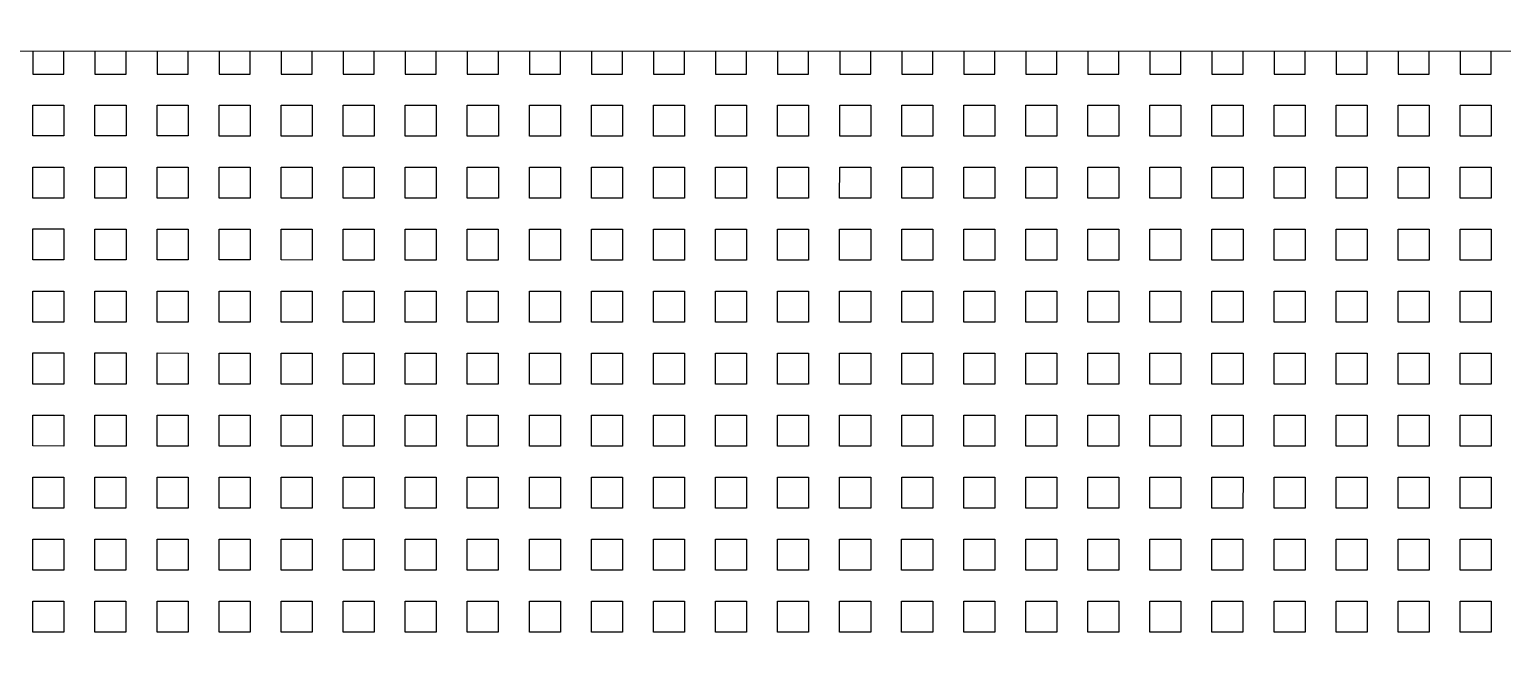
# Model space of a CAD drawing. Extents: x 3377 to 3790, y 1673 to 1846.
# Drawn here: x 3524.563 to 3527.574, y 1741.453 to 1742.719 of the extents above; entities that cross this region are included whole.
import ezdxf

# ---------------------------------------------------------------- set-up
doc = ezdxf.new("R2010")
doc.units = 0
doc.header["$LTSCALE"] = 2
doc.header["$PDMODE"] = 32
doc.layers.add('LCL - COTAS', color=30, linetype='Continuous')
doc.layers.add('PDF7_0', color=7, linetype='Continuous', true_color=0xc6c6c6)
doc.layers.add('PDF7_04-DETALHE', color=7, linetype='Continuous', true_color=0xc6c6c6)
doc.styles.add('Annotative', font='arial.ttf')
doc.styles.add('ROMANS', font='arial.ttf')
doc.dimstyles.new('1-150', dxfattribs={"dimscale": 1.5, "dimtxt": 0.15, "dimasz": 0.1, "dimexe": 0.05, "dimexo": 0.1, "dimgap": 0.03, "dimtad": 1, "dimzin": 5, "dimdsep": 46, "dimtxsty": 'ROMANS', "dimblk": 'OBLIQUE', "dimcen": 0, "dimse1": 1, "dimse2": 1, "dimclrd": 256, "dimclre": 256, "dimclrt": 2, "dimadec": 0, "dimazin": 0, "dimtfac": 1, "dimtofl": 0, "dimtmove": 2, "dimatfit": 3, "dimldrblk": 'OBLIQUE', "dimfxl": 0.04, "dimtolj": 1, "dimtzin": 1, "dimarcsym": 0})

# ---------------------------------------------------------------- blocks, each defined once
blk = doc.blocks.new('_Oblique')
at = {"color": 0, "linetype": 'ByBlock', "lineweight": -2}
blk.add_line((-0.5, -0.5), (0.5, 0.5), dxfattribs=at)
blk = doc.blocks.new('*D907')
at = {"layer": 'Defpoints', "color": 0, "transparency": 16777216}
for p in [(3525.315, 1746.2033), (3544.1505, 1746.2033), (3543.6616, 1739.3724)]:
    blk.add_point(p, dxfattribs=at)
at = {"layer": 'LCL - COTAS', "lineweight": -2, "transparency": 16777216}
blk.add_line((3544.1505, 1739.3724), (3544.1505, 1746.2033), dxfattribs=at)
at = {"layer": 'LCL - COTAS', "lineweight": -2, "transparency": 16777216, "xscale": 0.15, "yscale": 0.15, "zscale": 0.15}
for p, rotation in [((3544.1505, 1746.2033), 90), ((3544.1505, 1739.3724), 270)]:
    blk.add_blockref('_Oblique', p, dxfattribs=dict(at, rotation=rotation))
at = {"layer": 'LCL - COTAS', "color": 2, "transparency": 16777216, "insert": (3543.9905, 1742.7879), "char_height": 0.225, "attachment_point": 5, "rotation": 90, "style": 'Annotative'}
blk.add_mtext('\\A1;6.83', dxfattribs=at)

msp = doc.modelspace()

# ---------------------------------------------------------------- linework, layer by layer
at = {"layer": 'PDF7_0', "color": 7, "lineweight": 0}
msp.add_lwpolyline([(3535.3855, 1740.0119), (3535.4109, 1740.0246, 0.281336), (3525.315, 1746.2033, 0.281573), (3515.2182, 1740.026), (3515.2436, 1740.0133, -0.281686), (3525.315, 1746.1737, -0.281456)], format="xyb", close=True, dxfattribs=at)
for points in [[(3535.1359, 1740.2658, 0.27384), (3525.315, 1746.0721, 0.27384), (3515.4933, 1740.2672), (3515.8402, 1740.0725, -0.27356), (3525.3149, 1745.6743, -0.273821), (3534.7846, 1740.0712), (3534.7381, 1740.1558), (3535.0893, 1740.3547), (3535.1359, 1740.2658), (3535.212, 1740.0712)], [(3535.0851, 1740.2828, 0.272189), (3525.315, 1746.0383, 0.272189), (3515.5441, 1740.2841), (3515.8276, 1740.1233, -0.272462), (3525.3149, 1745.7124), (3525.315, 1746.0383), (3525.3149, 1745.7124, -0.272294), (3534.8016, 1740.122)], [(3535.1866, 1740.0712), (3534.7846, 1740.0712), (3534.6704, 1740.0712, 0.272283), (3525.3149, 1745.5728, 0.272349), (3515.9545, 1740.0725), (3515.8402, 1740.0725), (3515.4425, 1740.0725)]]:
    msp.add_lwpolyline(points, format="xyb", dxfattribs=at)
msp.add_lwpolyline([(3528.3613, 1741.3749), (3528.3614, 1742.674), (3522.2638, 1742.6744), (3522.2637, 1741.3754)], dxfattribs=at)
at = {"layer": 'PDF7_04-DETALHE', "lineweight": 0}
for points in [[(3524.57, 1742.6743), (3524.57, 1742.6277), (3524.6335, 1742.6277), (3524.6335, 1742.6743)], [(3524.6969, 1742.6743), (3524.6969, 1742.6277), (3524.7604, 1742.6277), (3524.7604, 1742.6743)], [(3524.8239, 1742.6742), (3524.8239, 1742.6277), (3524.8873, 1742.6277), (3524.8873, 1742.6742)], [(3524.9508, 1742.6742), (3524.9508, 1742.6277), (3525.0143, 1742.6277), (3525.0143, 1742.6742)], [(3525.0778, 1742.6742), (3525.0778, 1742.6277), (3525.1412, 1742.6277), (3525.1412, 1742.6742)], [(3525.2047, 1742.6742), (3525.2047, 1742.6277), (3525.2682, 1742.6277), (3525.2682, 1742.6742)], [(3525.3317, 1742.6742), (3525.3317, 1742.6277), (3525.3951, 1742.6277), (3525.3951, 1742.6742)], [(3525.4586, 1742.6742), (3525.4586, 1742.6277), (3525.5221, 1742.6277), (3525.5221, 1742.6742)], [(3525.5855, 1742.6742), (3525.5855, 1742.6277), (3525.649, 1742.6276), (3525.649, 1742.6742)], [(3525.7125, 1742.6742), (3525.7125, 1742.6276), (3525.776, 1742.6276), (3525.776, 1742.6742)], [(3525.8394, 1742.6742), (3525.8394, 1742.6276), (3525.9029, 1742.6276), (3525.9029, 1742.6742)], [(3525.9664, 1742.6742), (3525.9664, 1742.6276), (3526.0298, 1742.6276), (3526.0299, 1742.6742)], [(3526.0933, 1742.6742), (3526.0933, 1742.6276), (3526.1568, 1742.6276), (3526.1568, 1742.6742)], [(3526.2203, 1742.6742), (3526.2203, 1742.6276), (3526.2837, 1742.6276), (3526.2837, 1742.6742)], [(3526.3472, 1742.6741), (3526.3472, 1742.6276), (3526.4107, 1742.6276), (3526.4107, 1742.6741)], [(3526.4742, 1742.6741), (3526.4742, 1742.6276), (3526.5376, 1742.6276), (3526.5376, 1742.6741)], [(3526.6011, 1742.6741), (3526.6011, 1742.6276), (3526.6646, 1742.6276), (3526.6646, 1742.6741)], [(3526.728, 1742.6741), (3526.728, 1742.6276), (3526.7915, 1742.6276), (3526.7915, 1742.6741)], [(3526.855, 1742.6741), (3526.855, 1742.6276), (3526.9185, 1742.6276), (3526.9185, 1742.6741)], [(3526.9819, 1742.6741), (3526.9819, 1742.6276), (3527.0454, 1742.6276), (3527.0454, 1742.6741)], [(3527.1089, 1742.6741), (3527.1089, 1742.6275), (3527.1724, 1742.6275), (3527.1724, 1742.6741)], [(3527.2358, 1742.6741), (3527.2358, 1742.6275), (3527.2993, 1742.6275), (3527.2993, 1742.6741)], [(3527.3628, 1742.6741), (3527.3628, 1742.6275), (3527.4262, 1742.6275), (3527.4262, 1742.6741)], [(3527.4897, 1742.6741), (3527.4897, 1742.6275), (3527.5532, 1742.6275), (3527.5532, 1742.6741)]]:
    msp.add_lwpolyline(points, dxfattribs=at)
for points in [[(3524.6335, 1742.5642), (3524.6334, 1742.5008), (3524.57, 1742.5008), (3524.57, 1742.5642)], [(3524.7604, 1742.5642), (3524.7604, 1742.5008), (3524.6969, 1742.5008), (3524.6969, 1742.5642)], [(3524.8873, 1742.5642), (3524.8873, 1742.5008), (3524.8239, 1742.5008), (3524.8239, 1742.5642)], [(3525.0143, 1742.5642), (3525.0143, 1742.5007), (3524.9508, 1742.5007), (3524.9508, 1742.5642)], [(3525.1412, 1742.5642), (3525.1412, 1742.5007), (3525.0778, 1742.5007), (3525.0778, 1742.5642)], [(3525.2682, 1742.5642), (3525.2682, 1742.5007), (3525.2047, 1742.5007), (3525.2047, 1742.5642)], [(3525.3951, 1742.5642), (3525.3951, 1742.5007), (3525.3316, 1742.5007), (3525.3316, 1742.5642)], [(3525.5221, 1742.5642), (3525.5221, 1742.5007), (3525.4586, 1742.5007), (3525.4586, 1742.5642)], [(3525.649, 1742.5642), (3525.649, 1742.5007), (3525.5855, 1742.5007), (3525.5855, 1742.5642)], [(3525.776, 1742.5642), (3525.776, 1742.5007), (3525.7125, 1742.5007), (3525.7125, 1742.5642)], [(3525.9029, 1742.5642), (3525.9029, 1742.5007), (3525.8394, 1742.5007), (3525.8394, 1742.5642)], [(3526.0298, 1742.5641), (3526.0298, 1742.5007), (3525.9664, 1742.5007), (3525.9664, 1742.5642)], [(3526.1568, 1742.5641), (3526.1568, 1742.5007), (3526.0933, 1742.5007), (3526.0933, 1742.5641)], [(3526.2837, 1742.5641), (3526.2837, 1742.5007), (3526.2203, 1742.5007), (3526.2203, 1742.5641)], [(3526.4107, 1742.5641), (3526.4107, 1742.5007), (3526.3472, 1742.5007), (3526.3472, 1742.5641)], [(3526.5376, 1742.5641), (3526.5376, 1742.5006), (3526.4741, 1742.5006), (3526.4742, 1742.5641)], [(3526.6646, 1742.5641), (3526.6646, 1742.5006), (3526.6011, 1742.5006), (3526.6011, 1742.5641)], [(3526.7915, 1742.5641), (3526.7915, 1742.5006), (3526.728, 1742.5006), (3526.728, 1742.5641)], [(3526.9185, 1742.5641), (3526.9185, 1742.5006), (3526.855, 1742.5006), (3526.855, 1742.5641)], [(3527.0454, 1742.5641), (3527.0454, 1742.5006), (3526.9819, 1742.5006), (3526.9819, 1742.5641)], [(3527.1723, 1742.5641), (3527.1723, 1742.5006), (3527.1089, 1742.5006), (3527.1089, 1742.5641)], [(3527.2993, 1742.5641), (3527.2993, 1742.5006), (3527.2358, 1742.5006), (3527.2358, 1742.5641)], [(3527.4262, 1742.5641), (3527.4262, 1742.5006), (3527.3628, 1742.5006), (3527.3628, 1742.5641)], [(3527.5532, 1742.564), (3527.5532, 1742.5006), (3527.4897, 1742.5006), (3527.4897, 1742.5641)], [(3524.6334, 1742.4373), (3524.6334, 1742.3738), (3524.57, 1742.3738), (3524.57, 1742.4373)], [(3524.7604, 1742.4373), (3524.7604, 1742.3738), (3524.6969, 1742.3738), (3524.6969, 1742.4373)], [(3524.8873, 1742.4373), (3524.8873, 1742.3738), (3524.8239, 1742.3738), (3524.8239, 1742.4373)], [(3525.0143, 1742.4373), (3525.0143, 1742.3738), (3524.9508, 1742.3738), (3524.9508, 1742.4373)], [(3525.1412, 1742.4373), (3525.1412, 1742.3738), (3525.0777, 1742.3738), (3525.0778, 1742.4373)], [(3525.2682, 1742.4373), (3525.2682, 1742.3738), (3525.2047, 1742.3738), (3525.2047, 1742.4373)], [(3525.3951, 1742.4372), (3525.3951, 1742.3738), (3525.3316, 1742.3738), (3525.3316, 1742.4373)], [(3525.5221, 1742.4372), (3525.5221, 1742.3738), (3525.4586, 1742.3738), (3525.4586, 1742.4372)], [(3525.649, 1742.4372), (3525.649, 1742.3738), (3525.5855, 1742.3738), (3525.5855, 1742.4372)], [(3525.7759, 1742.4372), (3525.7759, 1742.3737), (3525.7125, 1742.3738), (3525.7125, 1742.4372)], [(3525.9029, 1742.4372), (3525.9029, 1742.3737), (3525.8394, 1742.3737), (3525.8394, 1742.4372)], [(3526.0298, 1742.4372), (3526.0298, 1742.3737), (3525.9664, 1742.3737), (3525.9664, 1742.4372)], [(3526.1568, 1742.4372), (3526.1568, 1742.3737), (3526.0933, 1742.3737), (3526.0933, 1742.4372)], [(3526.2837, 1742.4372), (3526.2837, 1742.3737), (3526.2202, 1742.3737), (3526.2203, 1742.4372)], [(3526.4107, 1742.4372), (3526.4107, 1742.3737), (3526.3472, 1742.3737), (3526.3472, 1742.4372)], [(3526.5376, 1742.4372), (3526.5376, 1742.3737), (3526.4741, 1742.3737), (3526.4741, 1742.4372)], [(3526.6646, 1742.4372), (3526.6646, 1742.3737), (3526.6011, 1742.3737), (3526.6011, 1742.4372)], [(3526.7915, 1742.4372), (3526.7915, 1742.3737), (3526.728, 1742.3737), (3526.728, 1742.4372)], [(3526.9184, 1742.4371), (3526.9184, 1742.3737), (3526.855, 1742.3737), (3526.855, 1742.4371)], [(3527.0454, 1742.4371), (3527.0454, 1742.3737), (3526.9819, 1742.3737), (3526.9819, 1742.4371)], [(3527.1723, 1742.4371), (3527.1723, 1742.3737), (3527.1089, 1742.3737), (3527.1089, 1742.4371)], [(3527.2993, 1742.4371), (3527.2993, 1742.3736), (3527.2358, 1742.3737), (3527.2358, 1742.4371)], [(3527.4262, 1742.4371), (3527.4262, 1742.3736), (3527.3628, 1742.3736), (3527.3628, 1742.4371)], [(3527.5532, 1742.4371), (3527.5532, 1742.3736), (3527.4897, 1742.3736), (3527.4897, 1742.4371)], [(3524.6334, 1742.3104), (3524.6334, 1742.2469), (3524.57, 1742.2469), (3524.57, 1742.3104)], [(3524.7604, 1742.3103), (3524.7604, 1742.2469), (3524.6969, 1742.2469), (3524.6969, 1742.3103)], [(3524.8873, 1742.3103), (3524.8873, 1742.2469), (3524.8238, 1742.2469), (3524.8239, 1742.3103)], [(3525.0143, 1742.3103), (3525.0143, 1742.2469), (3524.9508, 1742.2469), (3524.9508, 1742.3103)], [(3525.1412, 1742.3103), (3525.1412, 1742.2468), (3525.0777, 1742.2469), (3525.0777, 1742.3103)], [(3525.2682, 1742.3103), (3525.2682, 1742.2468), (3525.2047, 1742.2468), (3525.2047, 1742.3103)], [(3525.3951, 1742.3103), (3525.3951, 1742.2468), (3525.3316, 1742.2468), (3525.3316, 1742.3103)], [(3525.522, 1742.3103), (3525.522, 1742.2468), (3525.4586, 1742.2468), (3525.4586, 1742.3103)], [(3525.649, 1742.3103), (3525.649, 1742.2468), (3525.5855, 1742.2468), (3525.5855, 1742.3103)], [(3525.7759, 1742.3103), (3525.7759, 1742.2468), (3525.7125, 1742.2468), (3525.7125, 1742.3103)], [(3525.9029, 1742.3103), (3525.9029, 1742.2468), (3525.8394, 1742.2468), (3525.8394, 1742.3103)], [(3526.0298, 1742.3103), (3526.0298, 1742.2468), (3525.9664, 1742.2468), (3525.9664, 1742.3103)], [(3526.1568, 1742.3103), (3526.1568, 1742.2468), (3526.0933, 1742.2468), (3526.0933, 1742.3103)], [(3526.2837, 1742.3102), (3526.2837, 1742.2468), (3526.2202, 1742.2468), (3526.2202, 1742.3102)], [(3526.4107, 1742.3102), (3526.4107, 1742.2468), (3526.3472, 1742.2468), (3526.3472, 1742.3102)], [(3526.5376, 1742.3102), (3526.5376, 1742.2468), (3526.4741, 1742.2468), (3526.4741, 1742.3102)], [(3526.6646, 1742.3102), (3526.6645, 1742.2467), (3526.6011, 1742.2467), (3526.6011, 1742.3102)], [(3526.7915, 1742.3102), (3526.7915, 1742.2467), (3526.728, 1742.2467), (3526.728, 1742.3102)], [(3526.9184, 1742.3102), (3526.9184, 1742.2467), (3526.855, 1742.2467), (3526.855, 1742.3102)], [(3527.0454, 1742.3102), (3527.0454, 1742.2467), (3526.9819, 1742.2467), (3526.9819, 1742.3102)], [(3527.1723, 1742.3102), (3527.1723, 1742.2467), (3527.1089, 1742.2467), (3527.1089, 1742.3102)], [(3527.2993, 1742.3102), (3527.2993, 1742.2467), (3527.2358, 1742.2467), (3527.2358, 1742.3102)], [(3527.4262, 1742.3102), (3527.4262, 1742.2467), (3527.3627, 1742.2467), (3527.3627, 1742.3102)], [(3527.5532, 1742.3102), (3527.5532, 1742.2467), (3527.4897, 1742.2467), (3527.4897, 1742.3102)], [(3524.6334, 1742.1834), (3524.6334, 1742.1199), (3524.57, 1742.1199), (3524.57, 1742.1834)], [(3524.7604, 1742.1834), (3524.7604, 1742.1199), (3524.6969, 1742.1199), (3524.6969, 1742.1834)], [(3524.8873, 1742.1834), (3524.8873, 1742.1199), (3524.8238, 1742.1199), (3524.8238, 1742.1834)], [(3525.0143, 1742.1834), (3525.0143, 1742.1199), (3524.9508, 1742.1199), (3524.9508, 1742.1834)], [(3525.1412, 1742.1834), (3525.1412, 1742.1199), (3525.0777, 1742.1199), (3525.0777, 1742.1834)], [(3525.2682, 1742.1834), (3525.2681, 1742.1199), (3525.2047, 1742.1199), (3525.2047, 1742.1834)], [(3525.3951, 1742.1834), (3525.3951, 1742.1199), (3525.3316, 1742.1199), (3525.3316, 1742.1834)], [(3525.522, 1742.1833), (3525.522, 1742.1199), (3525.4586, 1742.1199), (3525.4586, 1742.1834)], [(3525.649, 1742.1833), (3525.649, 1742.1199), (3525.5855, 1742.1199), (3525.5855, 1742.1833)], [(3525.7759, 1742.1833), (3525.7759, 1742.1199), (3525.7125, 1742.1199), (3525.7125, 1742.1833)], [(3525.9029, 1742.1833), (3525.9029, 1742.1199), (3525.8394, 1742.1199), (3525.8394, 1742.1833)], [(3526.0298, 1742.1833), (3526.0298, 1742.1198), (3525.9663, 1742.1198), (3525.9663, 1742.1833)], [(3526.1568, 1742.1833), (3526.1568, 1742.1198), (3526.0933, 1742.1198), (3526.0933, 1742.1833)], [(3526.2837, 1742.1833), (3526.2837, 1742.1198), (3526.2202, 1742.1198), (3526.2202, 1742.1833)], [(3526.4107, 1742.1833), (3526.4106, 1742.1198), (3526.3472, 1742.1198), (3526.3472, 1742.1833)], [(3526.5376, 1742.1833), (3526.5376, 1742.1198), (3526.4741, 1742.1198), (3526.4741, 1742.1833)], [(3526.6645, 1742.1833), (3526.6645, 1742.1198), (3526.6011, 1742.1198), (3526.6011, 1742.1833)], [(3526.7915, 1742.1833), (3526.7915, 1742.1198), (3526.728, 1742.1198), (3526.728, 1742.1833)], [(3526.9184, 1742.1833), (3526.9184, 1742.1198), (3526.855, 1742.1198), (3526.855, 1742.1833)], [(3527.0454, 1742.1832), (3527.0454, 1742.1198), (3526.9819, 1742.1198), (3526.9819, 1742.1833)], [(3527.1723, 1742.1832), (3527.1723, 1742.1198), (3527.1088, 1742.1198), (3527.1088, 1742.1832)], [(3527.2993, 1742.1832), (3527.2993, 1742.1198), (3527.2358, 1742.1198), (3527.2358, 1742.1832)], [(3527.4262, 1742.1832), (3527.4262, 1742.1197), (3527.3627, 1742.1198), (3527.3627, 1742.1832)], [(3527.5532, 1742.1832), (3527.5532, 1742.1197), (3527.4897, 1742.1197), (3527.4897, 1742.1832)], [(3524.6334, 1742.0565), (3524.6334, 1741.993), (3524.5699, 1741.993), (3524.5699, 1742.0565)], [(3524.7604, 1742.0565), (3524.7604, 1741.993), (3524.6969, 1741.993), (3524.6969, 1742.0565)], [(3524.8873, 1742.0564), (3524.8873, 1741.993), (3524.8238, 1741.993), (3524.8238, 1742.0565)], [(3525.0143, 1742.0564), (3525.0142, 1741.993), (3524.9508, 1741.993), (3524.9508, 1742.0564)], [(3525.1412, 1742.0564), (3525.1412, 1741.993), (3525.0777, 1741.993), (3525.0777, 1742.0564)], [(3525.2681, 1742.0564), (3525.2681, 1741.9929), (3525.2047, 1741.993), (3525.2047, 1742.0564)], [(3525.3951, 1742.0564), (3525.3951, 1741.9929), (3525.3316, 1741.9929), (3525.3316, 1742.0564)], [(3525.522, 1742.0564), (3525.522, 1741.9929), (3525.4586, 1741.9929), (3525.4586, 1742.0564)], [(3525.649, 1742.0564), (3525.649, 1741.9929), (3525.5855, 1741.9929), (3525.5855, 1742.0564)], [(3525.7759, 1742.0564), (3525.7759, 1741.9929), (3525.7124, 1741.9929), (3525.7124, 1742.0564)], [(3525.9029, 1742.0564), (3525.9029, 1741.9929), (3525.8394, 1741.9929), (3525.8394, 1742.0564)], [(3526.0298, 1742.0564), (3526.0298, 1741.9929), (3525.9663, 1741.9929), (3525.9663, 1742.0564)], [(3526.1568, 1742.0564), (3526.1568, 1741.9929), (3526.0933, 1741.9929), (3526.0933, 1742.0564)], [(3526.2837, 1742.0564), (3526.2837, 1741.9929), (3526.2202, 1741.9929), (3526.2202, 1742.0564)], [(3526.4106, 1742.0563), (3526.4106, 1741.9929), (3526.3472, 1741.9929), (3526.3472, 1742.0563)], [(3526.5376, 1742.0563), (3526.5376, 1741.9929), (3526.4741, 1741.9929), (3526.4741, 1742.0563)], [(3526.6645, 1742.0563), (3526.6645, 1741.9929), (3526.6011, 1741.9929), (3526.6011, 1742.0563)], [(3526.7915, 1742.0563), (3526.7915, 1741.9928), (3526.728, 1741.9929), (3526.728, 1742.0563)], [(3526.9184, 1742.0563), (3526.9184, 1741.9928), (3526.8549, 1741.9928), (3526.855, 1742.0563)], [(3527.0454, 1742.0563), (3527.0454, 1741.9928), (3526.9819, 1741.9928), (3526.9819, 1742.0563)], [(3527.1723, 1742.0563), (3527.1723, 1741.9928), (3527.1088, 1741.9928), (3527.1088, 1742.0563)], [(3527.2993, 1742.0563), (3527.2993, 1741.9928), (3527.2358, 1741.9928), (3527.2358, 1742.0563)], [(3527.4262, 1742.0563), (3527.4262, 1741.9928), (3527.3627, 1741.9928), (3527.3627, 1742.0563)], [(3527.5531, 1742.0563), (3527.5531, 1741.9928), (3527.4897, 1741.9928), (3527.4897, 1742.0563)], [(3524.6334, 1741.9295), (3524.6334, 1741.866), (3524.5699, 1741.8661), (3524.5699, 1741.9295)], [(3524.7604, 1741.9295), (3524.7604, 1741.866), (3524.6969, 1741.866), (3524.6969, 1741.9295)], [(3524.8873, 1741.9295), (3524.8873, 1741.866), (3524.8238, 1741.866), (3524.8238, 1741.9295)], [(3525.0142, 1741.9295), (3525.0142, 1741.866), (3524.9508, 1741.866), (3524.9508, 1741.9295)], [(3525.1412, 1741.9295), (3525.1412, 1741.866), (3525.0777, 1741.866), (3525.0777, 1741.9295)], [(3525.2681, 1741.9295), (3525.2681, 1741.866), (3525.2047, 1741.866), (3525.2047, 1741.9295)], [(3525.3951, 1741.9295), (3525.3951, 1741.866), (3525.3316, 1741.866), (3525.3316, 1741.9295)], [(3525.522, 1741.9295), (3525.522, 1741.866), (3525.4585, 1741.866), (3525.4586, 1741.9295)], [(3525.649, 1741.9295), (3525.649, 1741.866), (3525.5855, 1741.866), (3525.5855, 1741.9295)], [(3525.7759, 1741.9294), (3525.7759, 1741.866), (3525.7124, 1741.866), (3525.7124, 1741.9294)], [(3525.9029, 1741.9294), (3525.9029, 1741.866), (3525.8394, 1741.866), (3525.8394, 1741.9294)], [(3526.0298, 1741.9294), (3526.0298, 1741.866), (3525.9663, 1741.866), (3525.9663, 1741.9294)], [(3526.1567, 1741.9294), (3526.1567, 1741.8659), (3526.0933, 1741.8659), (3526.0933, 1741.9294)], [(3526.2837, 1741.9294), (3526.2837, 1741.8659), (3526.2202, 1741.8659), (3526.2202, 1741.9294)], [(3526.4106, 1741.9294), (3526.4106, 1741.8659), (3526.3472, 1741.8659), (3526.3472, 1741.9294)], [(3526.5376, 1741.9294), (3526.5376, 1741.8659), (3526.4741, 1741.8659), (3526.4741, 1741.9294)], [(3526.6645, 1741.9294), (3526.6645, 1741.8659), (3526.601, 1741.8659), (3526.6011, 1741.9294)], [(3526.7915, 1741.9294), (3526.7915, 1741.8659), (3526.728, 1741.8659), (3526.728, 1741.9294)], [(3526.9184, 1741.9294), (3526.9184, 1741.8659), (3526.8549, 1741.8659), (3526.8549, 1741.9294)], [(3527.0454, 1741.9294), (3527.0454, 1741.8659), (3526.9819, 1741.8659), (3526.9819, 1741.9294)], [(3527.1723, 1741.9293), (3527.1723, 1741.8659), (3527.1088, 1741.8659), (3527.1088, 1741.9294)], [(3527.2992, 1741.9293), (3527.2992, 1741.8659), (3527.2358, 1741.8659), (3527.2358, 1741.9293)], [(3527.4262, 1741.9293), (3527.4262, 1741.8659), (3527.3627, 1741.8659), (3527.3627, 1741.9293)], [(3527.5531, 1741.9293), (3527.5531, 1741.8659), (3527.4897, 1741.8659), (3527.4897, 1741.9293)], [(3524.6334, 1741.8026), (3524.6334, 1741.7391), (3524.5699, 1741.7391), (3524.5699, 1741.8026)], [(3524.7603, 1741.8026), (3524.7603, 1741.7391), (3524.6969, 1741.7391), (3524.6969, 1741.8026)], [(3524.8873, 1741.8026), (3524.8873, 1741.7391), (3524.8238, 1741.7391), (3524.8238, 1741.8026)], [(3525.0142, 1741.8025), (3525.0142, 1741.7391), (3524.9508, 1741.7391), (3524.9508, 1741.8026)], [(3525.1412, 1741.8025), (3525.1412, 1741.7391), (3525.0777, 1741.7391), (3525.0777, 1741.8025)], [(3525.2681, 1741.8025), (3525.2681, 1741.7391), (3525.2046, 1741.7391), (3525.2047, 1741.8025)], [(3525.3951, 1741.8025), (3525.3951, 1741.7391), (3525.3316, 1741.7391), (3525.3316, 1741.8025)], [(3525.522, 1741.8025), (3525.522, 1741.739), (3525.4585, 1741.739), (3525.4585, 1741.8025)], [(3525.649, 1741.8025), (3525.649, 1741.739), (3525.5855, 1741.739), (3525.5855, 1741.8025)], [(3525.7759, 1741.8025), (3525.7759, 1741.739), (3525.7124, 1741.739), (3525.7124, 1741.8025)], [(3525.9028, 1741.8025), (3525.9028, 1741.739), (3525.8394, 1741.739), (3525.8394, 1741.8025)], [(3526.0298, 1741.8025), (3526.0298, 1741.739), (3525.9663, 1741.739), (3525.9663, 1741.8025)], [(3526.1567, 1741.8025), (3526.1567, 1741.739), (3526.0933, 1741.739), (3526.0933, 1741.8025)], [(3526.2837, 1741.8025), (3526.2837, 1741.739), (3526.2202, 1741.739), (3526.2202, 1741.8025)], [(3526.4106, 1741.8025), (3526.4106, 1741.739), (3526.3472, 1741.739), (3526.3472, 1741.8025)], [(3526.5376, 1741.8024), (3526.5376, 1741.739), (3526.4741, 1741.739), (3526.4741, 1741.8025)], [(3526.6645, 1741.8024), (3526.6645, 1741.739), (3526.601, 1741.739), (3526.601, 1741.8024)], [(3526.7915, 1741.8024), (3526.7915, 1741.739), (3526.728, 1741.739), (3526.728, 1741.8024)], [(3526.9184, 1741.8024), (3526.9184, 1741.7389), (3526.8549, 1741.739), (3526.8549, 1741.8024)], [(3527.0454, 1741.8024), (3527.0453, 1741.7389), (3526.9819, 1741.7389), (3526.9819, 1741.8024)], [(3527.1723, 1741.8024), (3527.1723, 1741.7389), (3527.1088, 1741.7389), (3527.1088, 1741.8024)], [(3527.2992, 1741.8024), (3527.2992, 1741.7389), (3527.2358, 1741.7389), (3527.2358, 1741.8024)], [(3527.4262, 1741.8024), (3527.4262, 1741.7389), (3527.3627, 1741.7389), (3527.3627, 1741.8024)], [(3527.5531, 1741.8024), (3527.5531, 1741.7389), (3527.4897, 1741.7389), (3527.4897, 1741.8024)], [(3524.6334, 1741.6756), (3524.6334, 1741.6122), (3524.5699, 1741.6122), (3524.5699, 1741.6756)], [(3524.7603, 1741.6756), (3524.7603, 1741.6121), (3524.6969, 1741.6122), (3524.6969, 1741.6756)], [(3524.8873, 1741.6756), (3524.8873, 1741.6121), (3524.8238, 1741.6121), (3524.8238, 1741.6756)], [(3525.0142, 1741.6756), (3525.0142, 1741.6121), (3524.9508, 1741.6121), (3524.9508, 1741.6756)], [(3525.1412, 1741.6756), (3525.1412, 1741.6121), (3525.0777, 1741.6121), (3525.0777, 1741.6756)], [(3525.2681, 1741.6756), (3525.2681, 1741.6121), (3525.2046, 1741.6121), (3525.2046, 1741.6756)], [(3525.3951, 1741.6756), (3525.3951, 1741.6121), (3525.3316, 1741.6121), (3525.3316, 1741.6756)], [(3525.522, 1741.6756), (3525.522, 1741.6121), (3525.4585, 1741.6121), (3525.4585, 1741.6756)], [(3525.649, 1741.6756), (3525.6489, 1741.6121), (3525.5855, 1741.6121), (3525.5855, 1741.6756)], [(3525.7759, 1741.6756), (3525.7759, 1741.6121), (3525.7124, 1741.6121), (3525.7124, 1741.6756)], [(3525.9028, 1741.6755), (3525.9028, 1741.6121), (3525.8394, 1741.6121), (3525.8394, 1741.6755)], [(3526.0298, 1741.6755), (3526.0298, 1741.6121), (3525.9663, 1741.6121), (3525.9663, 1741.6755)], [(3526.1567, 1741.6755), (3526.1567, 1741.6121), (3526.0933, 1741.6121), (3526.0933, 1741.6755)], [(3526.2837, 1741.6755), (3526.2837, 1741.612), (3526.2202, 1741.6121), (3526.2202, 1741.6755)], [(3526.4106, 1741.6755), (3526.4106, 1741.612), (3526.3471, 1741.612), (3526.3471, 1741.6755)], [(3526.5376, 1741.6755), (3526.5376, 1741.612), (3526.4741, 1741.612), (3526.4741, 1741.6755)], [(3526.6645, 1741.6755), (3526.6645, 1741.612), (3526.601, 1741.612), (3526.601, 1741.6755)], [(3526.7915, 1741.6755), (3526.7914, 1741.612), (3526.728, 1741.612), (3526.728, 1741.6755)], [(3526.9184, 1741.6755), (3526.9184, 1741.612), (3526.8549, 1741.612), (3526.8549, 1741.6755)], [(3527.0453, 1741.6755), (3527.0453, 1741.612), (3526.9819, 1741.612), (3526.9819, 1741.6755)], [(3527.1723, 1741.6755), (3527.1723, 1741.612), (3527.1088, 1741.612), (3527.1088, 1741.6755)], [(3527.2992, 1741.6755), (3527.2992, 1741.612), (3527.2358, 1741.612), (3527.2358, 1741.6755)], [(3527.4262, 1741.6754), (3527.4262, 1741.612), (3527.3627, 1741.612), (3527.3627, 1741.6754)], [(3527.5531, 1741.6754), (3527.5531, 1741.612), (3527.4896, 1741.612), (3527.4896, 1741.6754)], [(3524.6334, 1741.5487), (3524.6334, 1741.4852), (3524.5699, 1741.4852), (3524.5699, 1741.5487)], [(3524.7603, 1741.5487), (3524.7603, 1741.4852), (3524.6969, 1741.4852), (3524.6969, 1741.5487)], [(3524.8873, 1741.5487), (3524.8873, 1741.4852), (3524.8238, 1741.4852), (3524.8238, 1741.5487)], [(3525.0142, 1741.5487), (3525.0142, 1741.4852), (3524.9507, 1741.4852), (3524.9507, 1741.5487)], [(3525.1412, 1741.5487), (3525.1412, 1741.4852), (3525.0777, 1741.4852), (3525.0777, 1741.5487)], [(3525.2681, 1741.5486), (3525.2681, 1741.4852), (3525.2046, 1741.4852), (3525.2046, 1741.5486)], [(3525.3951, 1741.5486), (3525.395, 1741.4852), (3525.3316, 1741.4852), (3525.3316, 1741.5486)], [(3525.522, 1741.5486), (3525.522, 1741.4852), (3525.4585, 1741.4852), (3525.4585, 1741.5486)], [(3525.6489, 1741.5486), (3525.6489, 1741.4851), (3525.5855, 1741.4851), (3525.5855, 1741.5486)], [(3525.7759, 1741.5486), (3525.7759, 1741.4851), (3525.7124, 1741.4851), (3525.7124, 1741.5486)], [(3525.9028, 1741.5486), (3525.9028, 1741.4851), (3525.8394, 1741.4851), (3525.8394, 1741.5486)], [(3526.0298, 1741.5486), (3526.0298, 1741.4851), (3525.9663, 1741.4851), (3525.9663, 1741.5486)], [(3526.1567, 1741.5486), (3526.1567, 1741.4851), (3526.0932, 1741.4851), (3526.0932, 1741.5486)], [(3526.2837, 1741.5486), (3526.2837, 1741.4851), (3526.2202, 1741.4851), (3526.2202, 1741.5486)], [(3526.4106, 1741.5486), (3526.4106, 1741.4851), (3526.3471, 1741.4851), (3526.3471, 1741.5486)], [(3526.5376, 1741.5486), (3526.5376, 1741.4851), (3526.4741, 1741.4851), (3526.4741, 1741.5486)], [(3526.6645, 1741.5485), (3526.6645, 1741.4851), (3526.601, 1741.4851), (3526.601, 1741.5486)], [(3526.7914, 1741.5485), (3526.7914, 1741.4851), (3526.728, 1741.4851), (3526.728, 1741.5485)], [(3526.9184, 1741.5485), (3526.9184, 1741.4851), (3526.8549, 1741.4851), (3526.8549, 1741.5485)], [(3527.0453, 1741.5485), (3527.0453, 1741.4851), (3526.9819, 1741.4851), (3526.9819, 1741.5485)], [(3527.1723, 1741.5485), (3527.1723, 1741.485), (3527.1088, 1741.485), (3527.1088, 1741.5485)], [(3527.2992, 1741.5485), (3527.2992, 1741.485), (3527.2357, 1741.485), (3527.2358, 1741.5485)], [(3527.4262, 1741.5485), (3527.4262, 1741.485), (3527.3627, 1741.485), (3527.3627, 1741.5485)], [(3527.5531, 1741.5485), (3527.5531, 1741.485), (3527.4896, 1741.485), (3527.4896, 1741.5485)]]:
    msp.add_lwpolyline(points, close=True, dxfattribs=at)

# ---------------------------------------------------------------- dimensions: what is measured, and where the dimension line sits
at = {"layer": 'LCL - COTAS'}
dim = msp.add_linear_dim(base=(3544.1505, 1746.2033), p1=(3543.6616, 1739.3724), p2=(3525.315, 1746.2033), angle=270, dimstyle='1-150', override={"dimtxsty": 'Annotative'}, dxfattribs=at)
dim.commit()
dim.dimension.update_dxf_attribs({"geometry": '*D907', "text_midpoint": (3543.9905, 1742.7879)})

doc.saveas('drawing.dxf')
